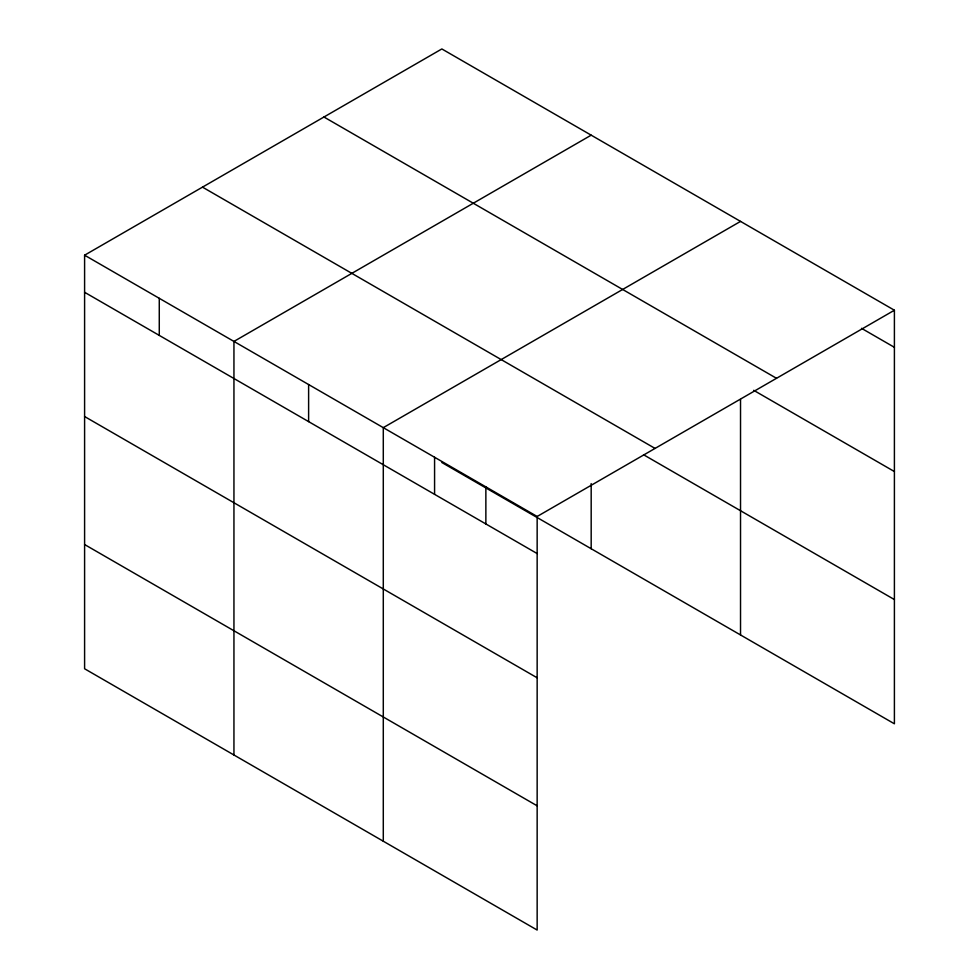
<?xml version="1.0" encoding="UTF-8"?>
<svg xmlns="http://www.w3.org/2000/svg" width="979" height="979" viewBox="0 0 979 979"><rect width="100%" height="100%" fill="white"/><g stroke="black" fill="none" stroke-linecap="round" stroke-linejoin="round"><path stroke-width="1.47" d="M84.598 255.201L537.153 516.484L537.153 930.05L84.598 668.767L84.598 255.201L441.847 48.95L894.402 310.233L894.402 723.799L441.847 462.516M591.181 135.175L233.944 341.426L233.944 754.993M740.528 221.401L383.291 427.652L383.291 841.218M537.153 516.484L894.402 310.233M861.52 328.332L894.402 347.312M323.951 117.015L776.506 378.298M753.683 390.315L894.402 471.548M202.494 187.136L655.049 448.419M643.582 454.758L894.402 599.564M84.598 292.28L537.153 553.563M84.598 416.528L537.153 677.798M84.598 544.532L537.153 805.815M740.528 399.481L740.528 634.967M591.181 483.589L591.181 548.742M485.865 486.869L485.865 523.949M434.578 457.254L434.578 494.334M308.618 384.539L308.618 421.619M159.271 298.314L159.271 335.393"/></g></svg>
